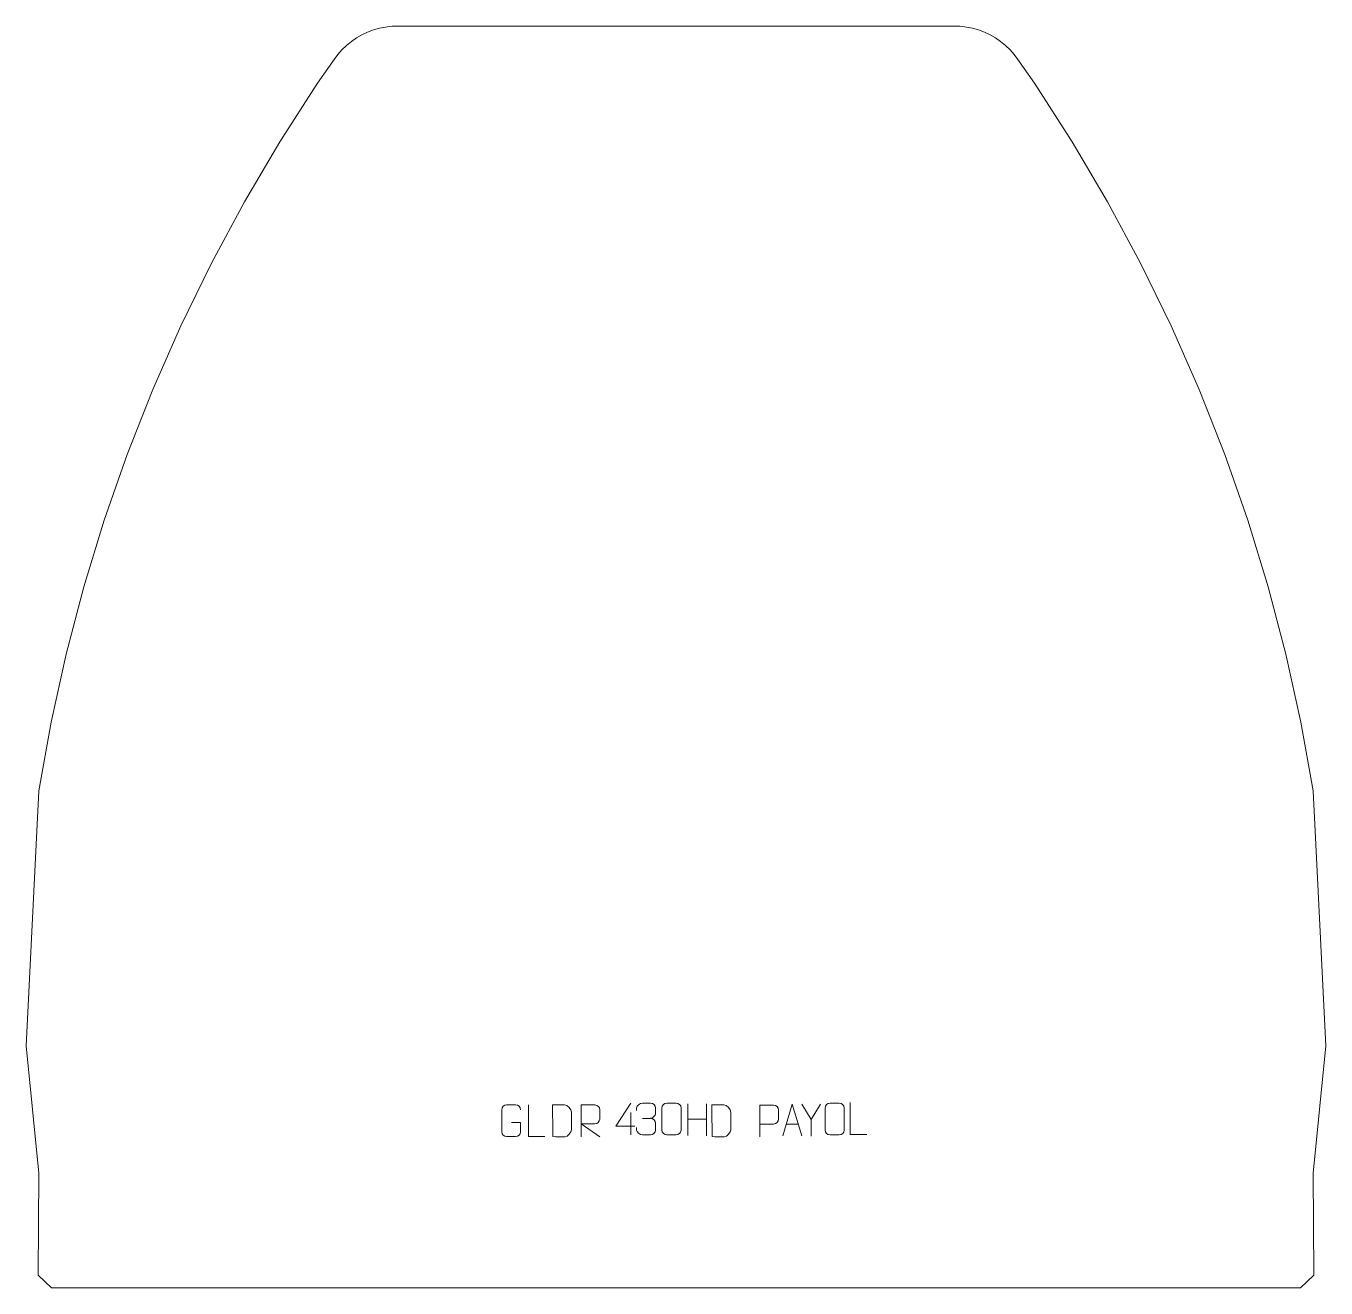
# Model space of a CAD drawing. Header units: millimetres. Extents: x -511 to 509, y 716 to 1706.
import ezdxf

# ---------------------------------------------------------------- set-up
doc = ezdxf.new("R2010")
doc.units = ezdxf.units.MM
doc.header["$MEASUREMENT"] = 0
doc.layers.add('layer 1', color=7, linetype='Continuous')

msp = doc.modelspace()

# ---------------------------------------------------------------- linework, layer by layer
at = {"layer": 'layer 1', "color": 242, "lineweight": 9}
msp.add_open_spline([(-219.5273, 1706.4896), (-219.5273, 1706.4896), (216.6082, 1706.4896), (216.6082, 1706.4896), (216.6082, 1706.4896), (216.6082, 1706.4896), (221.5108, 1706.2946), (221.5108, 1706.2946), (221.5108, 1706.2946), (221.5108, 1706.2946), (226.3815, 1705.7053), (226.3815, 1705.7053), (226.3815, 1705.7053), (226.3815, 1705.7053), (231.1894, 1704.7312), (231.1894, 1704.7312), (231.1894, 1704.7312), (231.1894, 1704.7312), (235.903, 1703.3763), (235.903, 1703.3763), (235.903, 1703.3763), (235.903, 1703.3763), (240.4934, 1701.6485), (240.4934, 1701.6485), (240.4934, 1701.6485), (240.4934, 1701.6485), (244.9312, 1699.5592), (244.9312, 1699.5592), (244.9312, 1699.5592), (244.9312, 1699.5592), (249.1894, 1697.1206), (249.1894, 1697.1206), (249.1894, 1697.1206), (249.1894, 1697.1206), (253.2372, 1694.3511), (253.2372, 1694.3511), (253.2372, 1694.3511), (253.2372, 1694.3511), (257.0514, 1691.2651), (257.0514, 1691.2651), (257.0514, 1691.2651), (257.0514, 1691.2651), (260.6081, 1687.8872), (260.6081, 1687.8872), (260.6081, 1687.8872), (260.6081, 1687.8872), (263.8811, 1684.2332), (263.8811, 1684.2332), (263.8811, 1684.2332), (263.8811, 1684.2332), (266.8532, 1680.3306), (266.8532, 1680.3306), (266.8532, 1680.3306), (266.8532, 1680.3306), (279.8924, 1661.7058), (279.8924, 1661.7058), (279.8924, 1661.7058), (279.8924, 1661.7058), (309.4606, 1615.7248), (309.4606, 1615.7248), (309.4606, 1615.7248), (309.4606, 1615.7248), (337.2008, 1568.618), (337.2008, 1568.618), (337.2008, 1568.618), (337.2008, 1568.618), (363.0717, 1520.4592), (363.0717, 1520.4592), (363.0717, 1520.4592), (363.0717, 1520.4592), (387.0304, 1471.3217), (387.0304, 1471.3217), (387.0304, 1471.3217), (387.0304, 1471.3217), (409.0437, 1421.2823), (409.0437, 1421.2823), (409.0437, 1421.2823), (409.0437, 1421.2823), (429.0761, 1370.4182), (429.0761, 1370.4182), (429.0761, 1370.4182), (429.0761, 1370.4182), (447.0951, 1318.8051), (447.0951, 1318.8051), (447.0951, 1318.8051), (447.0951, 1318.8051), (463.0733, 1266.5246), (463.0733, 1266.5246), (463.0733, 1266.5246), (463.0733, 1266.5246), (476.9875, 1213.6583), (476.9875, 1213.6583), (476.9875, 1213.6583), (476.9875, 1213.6583), (488.8167, 1160.2856), (488.8167, 1160.2856), (488.8167, 1160.2856), (488.8167, 1160.2856), (498.5408, 1106.4901), (498.5408, 1106.4901), (498.5408, 1106.4901), (498.5408, 1106.4901), (508.5419, 906.4903), (508.5419, 906.4903), (508.5419, 906.4903), (508.5419, 906.4903), (498.5408, 806.4904), (498.5408, 806.4904), (498.5408, 806.4904), (498.5408, 806.4904), (498.9737, 726.4897), (498.9737, 726.4897), (498.9737, 726.4897), (498.9737, 726.4897), (488.541, 716.4903), (488.541, 716.4903), (488.541, 716.4903), (488.541, 716.4903), (-491.4584, 716.4903), (-491.4584, 716.4903), (-491.4584, 716.4903), (-491.4584, 716.4903), (-501.8911, 726.4897), (-501.8911, 726.4897), (-501.8911, 726.4897), (-501.8911, 726.4897), (-501.4578, 806.4904), (-501.4578, 806.4904), (-501.4578, 806.4904), (-501.4578, 806.4904), (-511.4589, 906.4903), (-511.4589, 906.4903), (-511.4589, 906.4903), (-511.4589, 906.4903), (-501.4578, 1106.4901), (-501.4578, 1106.4901), (-501.4578, 1106.4901), (-501.4578, 1106.4901), (-491.7341, 1160.2856), (-491.7341, 1160.2856), (-491.7341, 1160.2856), (-491.7341, 1160.2856), (-479.9062, 1213.6583), (-479.9062, 1213.6583), (-479.9062, 1213.6583), (-479.9062, 1213.6583), (-465.992, 1266.5246), (-465.992, 1266.5246), (-465.992, 1266.5246), (-465.992, 1266.5246), (-450.0125, 1318.8051), (-450.0125, 1318.8051), (-450.0125, 1318.8051), (-450.0125, 1318.8051), (-431.9935, 1370.4182), (-431.9935, 1370.4182), (-431.9935, 1370.4182), (-431.9935, 1370.4182), (-411.9611, 1421.2823), (-411.9611, 1421.2823), (-411.9611, 1421.2823), (-411.9611, 1421.2823), (-389.9495, 1471.3217), (-389.9495, 1471.3217), (-389.9495, 1471.3217), (-389.9495, 1471.3217), (-365.9891, 1520.4592), (-365.9891, 1520.4592), (-365.9891, 1520.4592), (-365.9891, 1520.4592), (-340.1195, 1568.618), (-340.1195, 1568.618), (-340.1195, 1568.618), (-340.1195, 1568.618), (-312.378, 1615.7248), (-312.378, 1615.7248), (-312.378, 1615.7248), (-312.378, 1615.7248), (-282.8098, 1661.7058), (-282.8098, 1661.7058), (-282.8098, 1661.7058), (-282.8098, 1661.7058), (-269.7719, 1680.3306), (-269.7719, 1680.3306), (-269.7719, 1680.3306), (-269.7719, 1680.3306), (-266.8002, 1684.2332), (-266.8002, 1684.2332), (-266.8002, 1684.2332), (-266.8002, 1684.2332), (-263.5255, 1687.8872), (-263.5255, 1687.8872), (-263.5255, 1687.8872), (-263.5255, 1687.8872), (-259.9705, 1691.2651), (-259.9705, 1691.2651), (-259.9705, 1691.2651), (-259.9705, 1691.2651), (-256.1559, 1694.3511), (-256.1559, 1694.3511), (-256.1559, 1694.3511), (-256.1559, 1694.3511), (-252.1063, 1697.1206), (-252.1063, 1697.1206), (-252.1063, 1697.1206), (-252.1063, 1697.1206), (-247.8503, 1699.5592), (-247.8503, 1699.5592), (-247.8503, 1699.5592), (-247.8503, 1699.5592), (-243.4108, 1701.6485), (-243.4108, 1701.6485), (-243.4108, 1701.6485), (-243.4108, 1701.6485), (-238.8204, 1703.3763), (-238.8204, 1703.3763), (-238.8204, 1703.3763), (-238.8204, 1703.3763), (-234.1068, 1704.7312), (-234.1068, 1704.7312), (-234.1068, 1704.7312), (-234.1068, 1704.7312), (-229.2989, 1705.7053), (-229.2989, 1705.7053), (-229.2989, 1705.7053), (-229.2989, 1705.7053), (-224.4278, 1706.2946), (-224.4278, 1706.2946), (-224.4278, 1706.2946), (-224.4278, 1706.2946), (-219.5273, 1706.4896), (-219.5273, 1706.4896)], degree=3, knots=[0, 0, 0, 0, 0.016949153, 0.016949153, 0.016949153, 0.016949153, 0.033898305, 0.033898305, 0.033898305, 0.033898305, 0.050847458, 0.050847458, 0.050847458, 0.050847458, 0.06779661, 0.06779661, 0.06779661, 0.06779661, 0.084745763, 0.084745763, 0.084745763, 0.084745763, 0.101694915, 0.101694915, 0.101694915, 0.101694915, 0.118644068, 0.118644068, 0.118644068, 0.118644068, 0.13559322, 0.13559322, 0.13559322, 0.13559322, 0.152542373, 0.152542373, 0.152542373, 0.152542373, 0.169491525, 0.169491525, 0.169491525, 0.169491525, 0.186440678, 0.186440678, 0.186440678, 0.186440678, 0.203389831, 0.203389831, 0.203389831, 0.203389831, 0.220338983, 0.220338983, 0.220338983, 0.220338983, 0.237288136, 0.237288136, 0.237288136, 0.237288136, 0.254237288, 0.254237288, 0.254237288, 0.254237288, 0.271186441, 0.271186441, 0.271186441, 0.271186441, 0.288135593, 0.288135593, 0.288135593, 0.288135593, 0.305084746, 0.305084746, 0.305084746, 0.305084746, 0.322033898, 0.322033898, 0.322033898, 0.322033898, 0.338983051, 0.338983051, 0.338983051, 0.338983051, 0.355932203, 0.355932203, 0.355932203, 0.355932203, 0.372881356, 0.372881356, 0.372881356, 0.372881356, 0.389830508, 0.389830508, 0.389830508, 0.389830508, 0.406779661, 0.406779661, 0.406779661, 0.406779661, 0.423728814, 0.423728814, 0.423728814, 0.423728814, 0.440677966, 0.440677966, 0.440677966, 0.440677966, 0.457627119, 0.457627119, 0.457627119, 0.457627119, 0.474576271, 0.474576271, 0.474576271, 0.474576271, 0.491525424, 0.491525424, 0.491525424, 0.491525424, 0.508474576, 0.508474576, 0.508474576, 0.508474576, 0.525423729, 0.525423729, 0.525423729, 0.525423729, 0.542372881, 0.542372881, 0.542372881, 0.542372881, 0.559322034, 0.559322034, 0.559322034, 0.559322034, 0.576271186, 0.576271186, 0.576271186, 0.576271186, 0.593220339, 0.593220339, 0.593220339, 0.593220339, 0.610169492, 0.610169492, 0.610169492, 0.610169492, 0.627118644, 0.627118644, 0.627118644, 0.627118644, 0.644067797, 0.644067797, 0.644067797, 0.644067797, 0.661016949, 0.661016949, 0.661016949, 0.661016949, 0.677966102, 0.677966102, 0.677966102, 0.677966102, 0.694915254, 0.694915254, 0.694915254, 0.694915254, 0.711864407, 0.711864407, 0.711864407, 0.711864407, 0.728813559, 0.728813559, 0.728813559, 0.728813559, 0.745762712, 0.745762712, 0.745762712, 0.745762712, 0.762711864, 0.762711864, 0.762711864, 0.762711864, 0.779661017, 0.779661017, 0.779661017, 0.779661017, 0.796610169, 0.796610169, 0.796610169, 0.796610169, 0.813559322, 0.813559322, 0.813559322, 0.813559322, 0.830508475, 0.830508475, 0.830508475, 0.830508475, 0.847457627, 0.847457627, 0.847457627, 0.847457627, 0.86440678, 0.86440678, 0.86440678, 0.86440678, 0.881355932, 0.881355932, 0.881355932, 0.881355932, 0.898305085, 0.898305085, 0.898305085, 0.898305085, 0.915254237, 0.915254237, 0.915254237, 0.915254237, 0.93220339, 0.93220339, 0.93220339, 0.93220339, 0.949152542, 0.949152542, 0.949152542, 0.949152542, 0.966101695, 0.966101695, 0.966101695, 0.966101695, 1, 1, 1, 1], dxfattribs=at)
at = {"layer": 'layer 1', "color": 250, "lineweight": 9}
for points, knots in [([(-130.546, 846.1976), (-130.546, 846.1976), (-123.3779, 846.1976), (-123.3779, 846.1976), (-123.3779, 846.1976), (-123.3779, 846.1976), (-123.3779, 839.0295), (-123.3779, 839.0295), (-123.3779, 839.0295), (-123.5176, 836.7061), (-125.1948, 835.2265), (-127.3426, 835.2157), (-127.3426, 835.2157), (-129.6744, 835.2161), (-132.0064, 835.2161), (-134.3379, 835.2157), (-134.3379, 835.2157), (-136.2628, 835.1103), (-138.235, 836.9948), (-138.2238, 839.0121), (-138.2238, 839.0121), (-138.2234, 844.7822), (-138.2234, 850.5519), (-138.2238, 856.3212), (-138.2238, 856.3212), (-138.2196, 858.4593), (-136.4728, 860.1785), (-134.3205, 860.1651), (-134.3205, 860.1651), (-131.9948, 860.1651), (-129.6687, 860.1651), (-127.3426, 860.1651), (-127.3426, 860.1651), (-125.3959, 860.2005), (-123.4045, 858.709), (-123.3779, 856.2713)], [0, 0, 0, 0, 0.1, 0.1, 0.1, 0.1, 0.2, 0.2, 0.2, 0.2, 0.3, 0.3, 0.3, 0.3, 0.4, 0.4, 0.4, 0.4, 0.5, 0.5, 0.5, 0.5, 0.6, 0.6, 0.6, 0.6, 0.7, 0.7, 0.7, 0.7, 0.8, 0.8, 0.8, 0.8, 1, 1, 1, 1]), ([(-104.3264, 835.2118), (-104.3264, 835.2118), (-117.2755, 835.2118), (-117.2755, 835.2118), (-117.2755, 835.2118), (-117.2755, 835.2118), (-117.2755, 860.1654), (-117.2755, 860.1654)], [0, 0, 0, 0, 0.333333333, 0.333333333, 0.333333333, 0.333333333, 1, 1, 1, 1]), ([(-98.1931, 835.205), (-95.8613, 835.2054), (-90.9111, 835.1814), (-88.5796, 835.1811), (-88.5796, 835.1811), (-86.6546, 835.0757), (-83.336, 838.6173), (-83.3472, 840.6346), (-83.3472, 840.6346), (-83.3476, 846.4047), (-83.3476, 848.5744), (-83.3472, 854.3437), (-83.3472, 854.3437), (-83.3515, 856.4818), (-86.726, 860.1419), (-88.8784, 860.1284), (-88.8784, 860.1284), (-91.2041, 860.1284), (-95.9284, 860.1284), (-98.2545, 860.1284), (-98.2545, 860.1284), (-98.2541, 854.3815), (-98.1928, 840.9523), (-98.1931, 835.205)], [0, 0, 0, 0, 0.142857143, 0.142857143, 0.142857143, 0.142857143, 0.285714286, 0.285714286, 0.285714286, 0.285714286, 0.428571429, 0.428571429, 0.428571429, 0.428571429, 0.571428571, 0.571428571, 0.571428571, 0.571428571, 0.714285714, 0.714285714, 0.714285714, 0.714285714, 1, 1, 1, 1]), ([(-75.9639, 835.1055), (-75.9639, 835.1055), (-75.9639, 860.059), (-75.9639, 860.059), (-75.9639, 860.059), (-72.3691, 860.059), (-68.7736, 860.059), (-65.1784, 860.059), (-65.1784, 860.059), (-62.8531, 860.0213), (-61.2958, 858.5313), (-61.2999, 856.1649), (-61.2999, 856.1649), (-61.3003, 854.1294), (-61.3003, 851.07), (-61.2999, 849.034), (-61.2999, 849.034), (-61.3064, 847.1585), (-63.1187, 845.2167), (-65.1282, 845.1976), (-65.1282, 845.1976), (-65.1282, 845.1976), (-75.9639, 845.1976), (-75.9639, 845.1976), (-75.9639, 845.1976), (-75.9639, 845.1976), (-61.3092, 835.1055), (-61.3092, 835.1055)], [0, 0, 0, 0, 0.125, 0.125, 0.125, 0.125, 0.25, 0.25, 0.25, 0.25, 0.375, 0.375, 0.375, 0.375, 0.5, 0.5, 0.5, 0.5, 0.625, 0.625, 0.625, 0.625, 0.75, 0.75, 0.75, 0.75, 1, 1, 1, 1]), ([(-33.8891, 843.4506), (-33.8891, 843.4506), (-48.7108, 843.4506), (-48.7108, 843.4506), (-48.7108, 843.4506), (-48.7108, 843.4506), (-36.8332, 861.5211), (-36.8332, 861.5211)], [0, 0, 0, 0, 0.333333333, 0.333333333, 0.333333333, 0.333333333, 1, 1, 1, 1]), ([(-32.3415, 855.8274), (-32.3415, 855.8274), (-32.3415, 857.6846), (-32.3415, 857.6846), (-32.3415, 857.6846), (-32.3558, 859.4265), (-29.6913, 861.5446), (-27.6322, 861.5219), (-27.6322, 861.5219), (-25.5681, 861.5219), (-23.5041, 861.5219), (-21.4404, 861.5219), (-21.4404, 861.5219), (-19.2459, 861.5307), (-17.6476, 859.6839), (-17.6032, 857.7718), (-17.6032, 857.7718), (-17.6036, 856.3367), (-17.6036, 854.9016), (-17.6032, 853.4661), (-17.6032, 853.4661), (-17.6518, 851.8126), (-19.2544, 849.5826), (-21.4527, 849.5926), (-21.4527, 849.5926), (-19.249, 849.5814), (-17.641, 847.7782), (-17.587, 845.7187), (-17.587, 845.7187), (-17.5874, 843.934), (-17.5874, 842.1493), (-17.587, 840.3642), (-17.587, 840.3642), (-17.5769, 838.3028), (-19.6318, 836.5397), (-21.4527, 836.5478), (-21.4527, 836.5478), (-23.518, 836.5481), (-25.5832, 836.5481), (-27.6488, 836.5478), (-27.6488, 836.5478), (-29.8174, 836.5593), (-32.3484, 838.9595), (-32.367, 840.4213), (-32.367, 840.4213), (-32.367, 840.4213), (-32.367, 842.3299), (-32.367, 842.3299)], [0, 0, 0, 0, 0.076923077, 0.076923077, 0.076923077, 0.076923077, 0.153846154, 0.153846154, 0.153846154, 0.153846154, 0.230769231, 0.230769231, 0.230769231, 0.230769231, 0.307692308, 0.307692308, 0.307692308, 0.307692308, 0.384615385, 0.384615385, 0.384615385, 0.384615385, 0.461538462, 0.461538462, 0.461538462, 0.461538462, 0.538461538, 0.538461538, 0.538461538, 0.538461538, 0.615384615, 0.615384615, 0.615384615, 0.615384615, 0.692307692, 0.692307692, 0.692307692, 0.692307692, 0.769230769, 0.769230769, 0.769230769, 0.769230769, 0.846153846, 0.846153846, 0.846153846, 0.846153846, 1, 1, 1, 1]), ([(-8.5576, 861.5342), (-6.1915, 861.5342), (-3.825, 861.5342), (-1.4585, 861.5342), (-1.4585, 861.5342), (0.522, 861.5698), (2.548, 860.0755), (2.5751, 857.6334), (2.5751, 857.6334), (2.5747, 851.876), (2.5747, 846.1182), (2.5751, 840.36), (2.5751, 840.36), (2.433, 838.0324), (0.7266, 836.5501), (-1.4585, 836.5393), (-1.4585, 836.5393), (-3.8309, 836.5397), (-6.2033, 836.5397), (-8.5753, 836.5393), (-8.5753, 836.5393), (-10.5338, 836.4337), (-12.5402, 838.3216), (-12.5288, 840.3426), (-12.5288, 840.3426), (-12.5284, 846.1232), (-12.5284, 851.9035), (-12.5288, 857.6833), (-12.5288, 857.6833), (-12.5245, 859.8253), (-10.7474, 861.5478), (-8.5576, 861.5342)], [0, 0, 0, 0, 0.111111111, 0.111111111, 0.111111111, 0.111111111, 0.222222222, 0.222222222, 0.222222222, 0.222222222, 0.333333333, 0.333333333, 0.333333333, 0.333333333, 0.444444444, 0.444444444, 0.444444444, 0.444444444, 0.555555556, 0.555555556, 0.555555556, 0.555555556, 0.666666667, 0.666666667, 0.666666667, 0.666666667, 0.777777778, 0.777777778, 0.777777778, 0.777777778, 1, 1, 1, 1]), ([(26.8069, 835.205), (29.1387, 835.2054), (34.0889, 835.1814), (36.4204, 835.1811), (36.4204, 835.1811), (38.3454, 835.0757), (41.664, 838.6173), (41.6528, 840.6346), (41.6528, 840.6346), (41.6524, 846.4047), (41.6524, 848.5744), (41.6528, 854.3437), (41.6528, 854.3437), (41.6485, 856.4818), (38.274, 860.1419), (36.1216, 860.1284), (36.1216, 860.1284), (33.7959, 860.1284), (29.0716, 860.1284), (26.7455, 860.1284), (26.7455, 860.1284), (26.7459, 854.3815), (26.8072, 840.9523), (26.8069, 835.205)], [0, 0, 0, 0, 0.142857143, 0.142857143, 0.142857143, 0.142857143, 0.285714286, 0.285714286, 0.285714286, 0.285714286, 0.428571429, 0.428571429, 0.428571429, 0.428571429, 0.571428571, 0.571428571, 0.571428571, 0.571428571, 0.714285714, 0.714285714, 0.714285714, 0.714285714, 1, 1, 1, 1]), ([(64.3204, 835.0123), (64.3204, 835.0123), (64.3204, 859.9659), (64.3204, 859.9659), (64.3204, 859.9659), (67.9154, 859.9659), (71.5107, 859.9659), (75.1061, 859.9659), (75.1061, 859.9659), (77.4313, 859.928), (78.9887, 858.4379), (78.9845, 856.0718), (78.9845, 856.0718), (78.9841, 854.0361), (78.9841, 850.9768), (78.9845, 848.9408), (78.9845, 848.9408), (78.978, 847.0654), (77.1658, 845.1235), (75.1562, 845.1044), (75.1562, 845.1044), (75.1562, 845.1044), (64.3204, 845.1044), (64.3204, 845.1044)], [0, 0, 0, 0, 0.142857143, 0.142857143, 0.142857143, 0.142857143, 0.285714286, 0.285714286, 0.285714286, 0.285714286, 0.428571429, 0.428571429, 0.428571429, 0.428571429, 0.571428571, 0.571428571, 0.571428571, 0.571428571, 0.714285714, 0.714285714, 0.714285714, 0.714285714, 1, 1, 1, 1]), ([(82.2678, 835.855), (82.2678, 835.855), (89.6388, 860.8085), (89.6388, 860.8085), (89.6388, 860.8085), (89.6388, 860.8085), (97.2087, 835.855), (97.2087, 835.855)], [0, 0, 0, 0, 0.333333333, 0.333333333, 0.333333333, 0.333333333, 1, 1, 1, 1]), ([(111.8078, 860.5812), (111.8078, 860.5812), (104.4854, 848.6825), (104.4854, 848.6825), (104.4854, 848.6825), (104.4854, 848.6825), (104.4861, 835.6276), (104.4861, 835.6276)], [0, 0, 0, 0, 0.333333333, 0.333333333, 0.333333333, 0.333333333, 1, 1, 1, 1]), ([(119.4424, 861.5342), (121.8085, 861.5342), (124.175, 861.5342), (126.5415, 861.5342), (126.5415, 861.5342), (128.522, 861.5698), (130.548, 860.0755), (130.5751, 857.6334), (130.5751, 857.6334), (130.5747, 851.876), (130.5747, 846.1182), (130.5751, 840.36), (130.5751, 840.36), (130.433, 838.0324), (128.7266, 836.5501), (126.5415, 836.5393), (126.5415, 836.5393), (124.1691, 836.5397), (121.7967, 836.5397), (119.4247, 836.5393), (119.4247, 836.5393), (117.4662, 836.4337), (115.4598, 838.3216), (115.4712, 840.3426), (115.4712, 840.3426), (115.4716, 846.1232), (115.4716, 851.9035), (115.4712, 857.6833), (115.4712, 857.6833), (115.4755, 859.8253), (117.2526, 861.5478), (119.4424, 861.5342)], [0, 0, 0, 0, 0.111111111, 0.111111111, 0.111111111, 0.111111111, 0.222222222, 0.222222222, 0.222222222, 0.222222222, 0.333333333, 0.333333333, 0.333333333, 0.333333333, 0.444444444, 0.444444444, 0.444444444, 0.444444444, 0.555555556, 0.555555556, 0.555555556, 0.555555556, 0.666666667, 0.666666667, 0.666666667, 0.666666667, 0.777777778, 0.777777778, 0.777777778, 0.777777778, 1, 1, 1, 1]), ([(148.1939, 836.9742), (148.1939, 836.9742), (135.2448, 836.9742), (135.2448, 836.9742), (135.2448, 836.9742), (135.2448, 836.9742), (135.2448, 861.9278), (135.2448, 861.9278)], [0, 0, 0, 0, 0.333333333, 0.333333333, 0.333333333, 0.333333333, 1, 1, 1, 1])]:
    msp.add_open_spline(points, degree=3, knots=knots, dxfattribs=at)
for points in [[(7.7014, 860.917), (7.7014, 860.917), (7.7014, 836.1395), (7.7014, 836.1395)], [(22.3447, 860.917), (22.3447, 860.917), (22.3447, 835.9635), (22.3447, 835.9635)], [(104.4854, 848.6825), (104.4854, 848.6825), (97.1645, 860.5812), (97.1645, 860.5812)], [(-36.8332, 854.2117), (-36.8332, 854.2117), (-36.8332, 836.547), (-36.8332, 836.547)], [(-27.6318, 849.5822), (-27.6318, 849.5822), (-21.4354, 849.5822), (-21.4354, 849.5822)], [(7.7014, 849.0347), (7.7014, 849.0347), (22.3447, 849.0351), (22.3447, 849.0351)], [(84.9904, 845.1044), (84.9904, 845.1044), (94.4861, 845.1044), (94.4861, 845.1044)]]:
    msp.add_open_spline(points, degree=3, dxfattribs=at)

doc.saveas('drawing.dxf')
